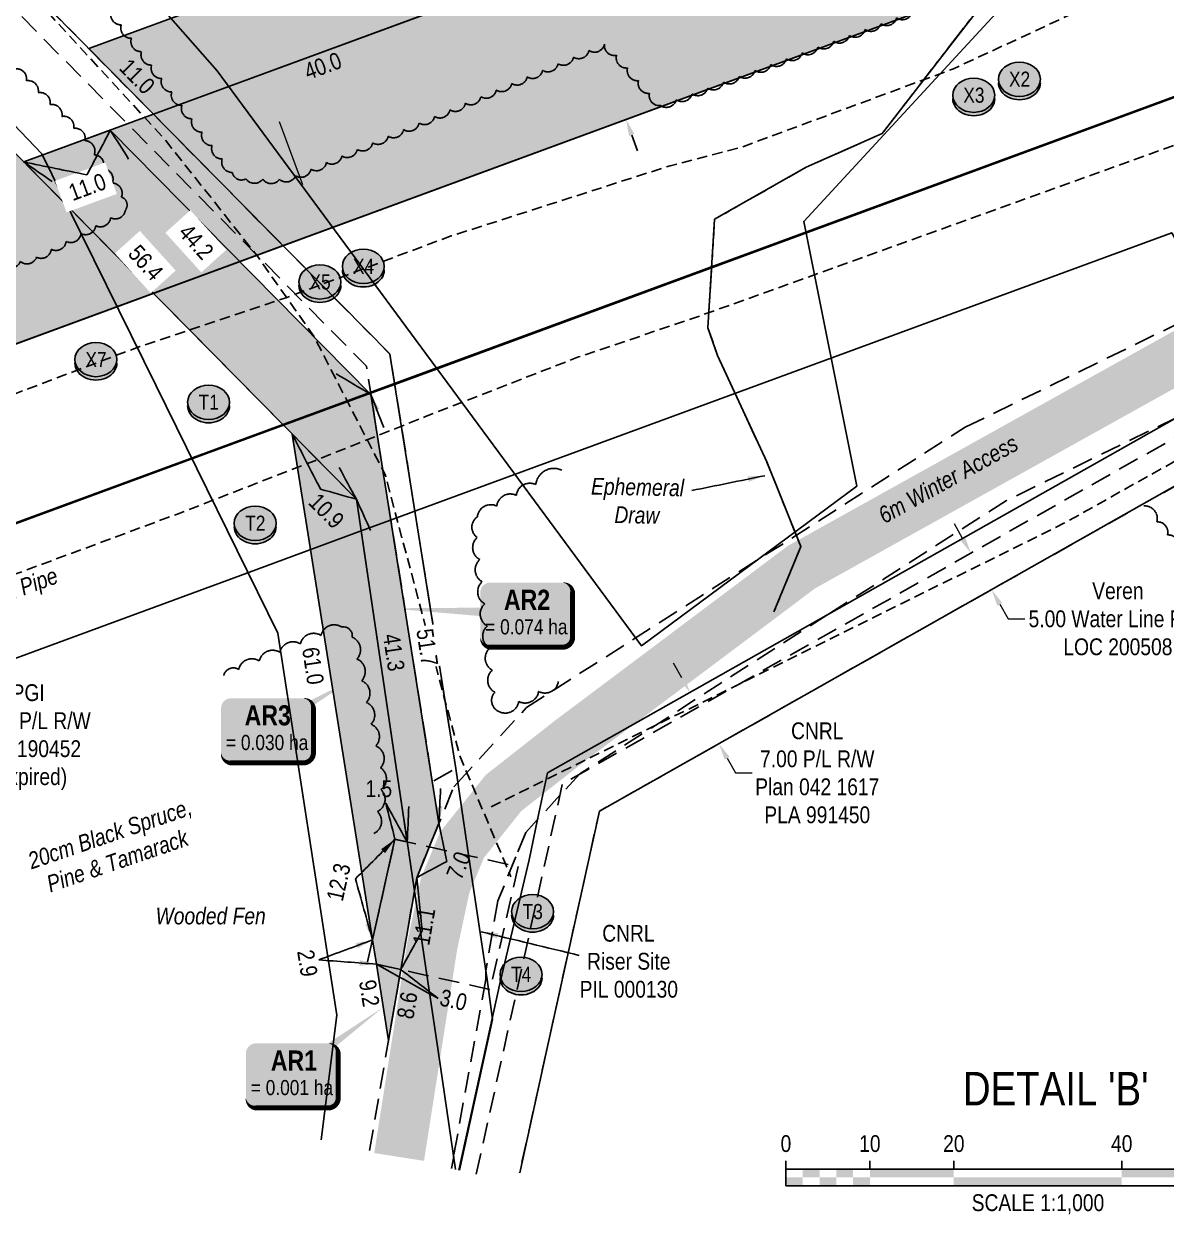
# Model space of a CAD drawing. Extents: x 407785 to 414058, y 6046536 to 6050431.
# Drawn here: x 411976 to 412656, y 6048554 to 6049262 of the extents above; entities that cross this region are included whole.
import ezdxf
from ezdxf.enums import TextEntityAlignment as Align

# ---------------------------------------------------------------- set-up
doc = ezdxf.new("R2010")
doc.units = 0
doc.header["$LTSCALE"] = 5
doc.header["$PDSIZE"] = 0.5
for name, pattern in [('0', [1, 1, 0]), ('foc-ACCESSROAD', [3.75, 2.5, -1.25]), ('foc-TOPO-ephemeral', [6.25, 3.125, -0.625, 0.625, -0.625, 0.625, -0.625]), ('UG_PIPE', [1.875, 1.25, -0.625])]:
    doc.linetypes.add(name, pattern=pattern)
doc.layers.get('Defpoints').update_dxf_attribs({"color": 9})
for name, color, linetype in [('AS-PIPE-UG', 44, 'UG_PIPE'), ('AS-PIPE-UG-T', 44, 'Continuous'), ('AS-ROADS', 254, 'Continuous'), ('C-AR', 13, 'foc-ACCESSROAD'), ('DETAIL-T', 7, 'Continuous'), ('F-AR', 190, 'foc-ACCESSROAD'), ('F-RW', 190, 'Continuous'), ('F-WS', 190, 'foc-ACCESSROAD'), ('L-MON', 1, 'Continuous'), ('P-CROSSINGS', 250, 'Continuous'), ('P-PROPOSED', 10, 'Continuous'), ('P-PROPOSED-H', 21, 'Continuous'), ('P-TEMP-BLOCKS', 250, 'Continuous'), ('P-TEMP-H', 41, 'Continuous'), ('P-TEMP_WORKSPACE', 46, 'Continuous'), ('P-TXT', 4, 'Continuous'), ('P-WORKAREA', 113, 'Continuous'), ('P-WORKAREA-H', 111, 'Continuous'), ('P-WORKAREA-T', 113, 'Continuous'), ('T-BUSH', 110, '0'), ('T-BUSH-T', 110, 'Continuous'), ('T-DRAW', 143, 'foc-TOPO-ephemeral'), ('T-WATER-T', 170, 'Continuous'), ('WETLAND', 143, 'Continuous'), ('WETLAND-T', 146, 'Continuous')]:
    doc.layers.add(name, color=color, linetype=linetype)
for name, color, linetype, lineweight in [('C-AR-T', 13, 'Continuous', 9), ('C-RW-T', 13, 'Continuous', 9), ('F-RW-T', 190, 'Continuous', 9), ('F-WS-T', 190, 'Continuous', 9), ('P-TEMP-T', 46, 'Continuous', 18), ('T-TEXT', 48, 'Continuous', 18), ('T-TIE-T', 201, 'Continuous', 18)]:
    doc.layers.add(name, color=color, linetype=linetype, lineweight=lineweight)
doc.styles.add('80', font='ARIALN.TTF', dxfattribs={"height": 10})
doc.styles.add('80CG', font='ARIALN.TTF', dxfattribs={"height": 10})
doc.styles.add('80L', font='ARIALN.TTF', dxfattribs={"height": 10})
doc.styles.add('BOLD', font='ARIALNB.TTF')
doc.styles.add('Crossing', font='ARIALN.TTF', dxfattribs={"height": 10})
doc.styles.add('foc-LtypeFont', font='ARIALN.TTF', dxfattribs={"height": 7.35})
doc.styles.add('POINTNUMBER', font='ARIALN.TTF', dxfattribs={"height": 2.5})
doc.linetypes.add('foc-TOPO-flowdirection-NOLINE', pattern='A,0,[">",foc-LtypeFont,S=0.3,R=0,X=0,Y=-0.945],-20,[">",foc-LtypeFont,S=0.3,R=0,X=0,Y=-0.945],0', length=20)
doc.dimstyles.new('Compass 5 000', dxfattribs={"dimscale": 5, "dimtxt": 9, "dimasz": 2, "dimexe": 0.2, "dimexo": 0.0625, "dimgap": 0.5, "dimtad": 0, "dimtih": 1, "dimtoh": 1, "dimzin": 0, "dimdsep": 46, "dimtxsty": '80CG', "dimcen": 0.1, "dimse1": 1, "dimse2": 1, "dimclrd": 256, "dimclrt": 256, "dimaunit": 1, "dimadec": 4, "dimazin": 0, "dimtfac": 0.06, "dimtofl": 0, "dimtmove": 0, "dimatfit": 1, "dimfxl": 0.2, "dimtolj": 1, "dimtzin": 0, "dimlwd": -1, "dimarcsym": 0})

# ---------------------------------------------------------------- blocks, each defined once
blk = doc.blocks.new('*U69')
h = blk.add_hatch(color=191)
edge = h.paths.add_edge_path()
edge.add_line((-21.5, -20), (21.5, -20))
edge.add_arc((21.5, -14), 6, 270, 360)
edge.add_line((27.5, -14), (27.5, 12.5))
edge.add_arc((21.5, 12.5), 6, 0, 90)
edge.add_line((21.5, 18.5), (-21.5, 18.5))
edge.add_arc((-21.5, 12.5), 6, 90, 180)
edge.add_line((-27.5, 12.5), (-27.5, -14))
edge.add_arc((-21.5, -14), 6, 180, 270)
at = {"flags": 128}
blk.add_lwpolyline([(48.9, 28.85, 0, 7.5, 0), (0, 0, 0, 0, 0)], format="xyseb", dxfattribs=at)
at = {"color": 250, "flags": 128}
blk.add_lwpolyline([(-21.5, -20, 3, 3, 0), (21.5, -20, 3, 3, 0.414214), (27.5, -14, 3, 3, 0), (27.5, 12.5, 3, 0, 0.414214), (21.5, 18.5, 0, 0, 0), (-21.5, 18.5, 0, 0, 0.414214), (-27.5, 12.5, 0, 0, 0), (-27.5, -14, 0, 3, 0.414214)], format="xyseb", close=True, dxfattribs=at)
at = {"color": 250}
for tag, p, height, style in [('TEMP_AREA_W1_001', (-9.21, 2.24), 12, 'BOLD'), ('ENTER_TEXT_001', (-30.66, -12.47), 9, '80')]:
    blk.add_attdef(tag, p, '', height=height, dxfattribs=dict(at, style=style))
blk = doc.blocks.new('xing2')
h = blk.add_hatch(color=50)
h.dxf.hatch_style = 1
edge = h.paths.add_edge_path()
edge.add_ellipse((0, 0), major_axis=(-12.5, 0), ratio=0.816297, start_angle=0, end_angle=360)
h = blk.add_hatch(color=250)
h.dxf.hatch_style = 1
edge = h.paths.add_edge_path()
edge.add_ellipse((0, -2.05), major_axis=(-12.5, 0), ratio=0.816297, start_angle=0, end_angle=180)
edge.add_line((12.5, -2.05), (12.5, 0))
edge.add_ellipse((0, 0), major_axis=(-12.5, 0), ratio=0.816297, start_angle=0, end_angle=180, ccw=False)
edge.add_line((-12.5, 0), (-12.5, -2.05))
at = {"color": 250}
blk.add_ellipse((0, 0), major_axis=(-12.5, 0), ratio=0.816297, dxfattribs=at)
blk.add_ellipse((0, -2.05), major_axis=(-12.5, 0), ratio=0.816297, start_param=0, end_param=3.141593, dxfattribs=at)
at = {"color": 250, "style": 'Crossing'}
blk.add_attdef('CROSSING', text='', height=9, dxfattribs=at).set_placement((0.09, 0.02), align=Align.MIDDLE_CENTER)
at = {"color": 250, "style": 'Crossing', "flags": 1}
for tag, p in [('OWNER', (0.09, -12.49)), ('DESCRIPTION', (0.09, -25.77)), ('LOCATION', (0.09, -39.3)), ('DWG_REF', (0.09, -52.84))]:
    blk.add_attdef(tag, text='', height=9, dxfattribs=at).set_placement(p, align=Align.MIDDLE_CENTER)
blk = doc.blocks.new('*U92')
h = blk.add_hatch(color=111)
edge = h.paths.add_edge_path()
edge.add_line((-21.5, -20), (21.5, -20))
edge.add_arc((21.5, -14), 6, 270, 360)
edge.add_line((27.5, -14), (27.5, 12.5))
edge.add_arc((21.5, 12.5), 6, 0, 90)
edge.add_line((21.5, 18.5), (-21.5, 18.5))
edge.add_arc((-21.5, 12.5), 6, 90, 180)
edge.add_line((-27.5, 12.5), (-27.5, -14))
edge.add_arc((-21.5, -14), 6, 180, 270)
at = {"color": 250, "flags": 128}
blk.add_lwpolyline([(-21.5, -20, 3, 3, 0), (21.5, -20, 3, 3, 0.414214), (27.5, -14, 3, 3, 0), (27.5, 12.5, 3, 0, 0.414214), (21.5, 18.5, 0, 0, 0), (-21.5, 18.5, 0, 0, 0.414214), (-27.5, 12.5, 0, 0, 0), (-27.5, -14, 0, 3, 0.414214)], format="xyseb", close=True, dxfattribs=at)
at = {"flags": 128}
blk.add_lwpolyline([(-82.14, 3.16, 0, 7.5, 0), (0, 0, 0, 0, 0)], format="xyseb", dxfattribs=at)
at = {"color": 250}
for tag, p, height, style in [('TEMP_AREA_W1_001', (-9.21, 2.24), 12, 'BOLD'), ('ENTER_TEXT_001', (-30.66, -12.47), 9, '80')]:
    blk.add_attdef(tag, p, '', height=height, dxfattribs=dict(at, style=style))
blk = doc.blocks.new('*U93')
h = blk.add_hatch(color=191)
edge = h.paths.add_edge_path()
edge.add_line((-21.5, -20), (21.5, -20))
edge.add_arc((21.5, -14), 6, 270, 360)
edge.add_line((27.5, -14), (27.5, 12.5))
edge.add_arc((21.5, 12.5), 6, 0, 90)
edge.add_line((21.5, 18.5), (-21.5, 18.5))
edge.add_arc((-21.5, 12.5), 6, 90, 180)
edge.add_line((-27.5, 12.5), (-27.5, -14))
edge.add_arc((-21.5, -14), 6, 180, 270)
at = {"flags": 128}
blk.add_lwpolyline([(54.32, 39.99, 0, 7.5, 0), (0, 0, 0, 0, 0)], format="xyseb", dxfattribs=at)
at = {"color": 250, "flags": 128}
blk.add_lwpolyline([(-21.5, -20, 3, 3, 0), (21.5, -20, 3, 3, 0.414214), (27.5, -14, 3, 3, 0), (27.5, 12.5, 3, 0, 0.414214), (21.5, 18.5, 0, 0, 0), (-21.5, 18.5, 0, 0, 0.414214), (-27.5, 12.5, 0, 0, 0), (-27.5, -14, 0, 3, 0.414214)], format="xyseb", close=True, dxfattribs=at)
at = {"color": 250}
for tag, p, height, style in [('TEMP_AREA_W1_001', (-9.21, 2.24), 12, 'BOLD'), ('ENTER_TEXT_001', (-30.66, -12.47), 9, '80')]:
    blk.add_attdef(tag, p, '', height=height, dxfattribs=dict(at, style=style))
blk = doc.blocks.new('*D88')
at = {"layer": 'Defpoints', "color": 0, "linetype": 'Continuous', "transparency": 16777216}
for p in [(412300.16, 6049299.44), (412266.84, 6049287.18), (412301.36, 6049193.37)]:
    blk.add_point(p, dxfattribs=at)
at = {"layer": 'P-TXT', "transparency": 16777216}
for p, q in [((412290.19, 6049326.53), (412280.19, 6049326.53)), ((412296.71, 6049308.83), (412290.19, 6049326.53)), ((412338.14, 6049196.25), (412341.59, 6049186.87))]:
    blk.add_line(p, q, dxfattribs=at)
at = {"layer": 'P-TXT', "linetype": 'Continuous', "transparency": 16777216}
for points in [[(412298.27, 6049309.4), (412295.14, 6049308.25), (412300.16, 6049299.44)], [(412339.7, 6049196.83), (412336.57, 6049195.68), (412334.68, 6049205.64)]]:
    blk.add_solid(points, dxfattribs=at)
at = {"layer": 'P-TXT', "linetype": 'Continuous', "transparency": 16777216, "insert": (412266.99, 6049326.53), "char_height": 10, "attachment_point": 5, "style": '80CG'}
blk.add_mtext('\\A1;20.0', dxfattribs=at)
blk = doc.blocks.new('*D91')
at = {"layer": 'Defpoints', "color": 0, "linetype": 'Continuous', "transparency": 16777216}
for p in [(412612.66, 6049200.69), (412638.55, 6049130.34), (411893.46, 6048936)]:
    blk.add_point(p, dxfattribs=at)
at = {"layer": 'F-RW-T', "transparency": 16777216}
for p, q in [((411890.01, 6048945.39), (411886.55, 6048954.77)), ((411922.8, 6048856.27), (411929.64, 6048837.68)), ((411929.64, 6048837.68), (411939.64, 6048837.68))]:
    blk.add_line(p, q, dxfattribs=at)
at = {"layer": 'F-RW-T', "linetype": 'Continuous', "transparency": 16777216}
for points in [[(411891.57, 6048945.96), (411888.44, 6048944.81), (411893.46, 6048936)], [(411924.37, 6048856.85), (411921.24, 6048855.7), (411919.35, 6048865.66)]]:
    blk.add_solid(points, dxfattribs=at)
at = {"layer": 'F-RW-T', "linetype": 'Continuous', "transparency": 16777216, "insert": (411978.73, 6048837.68), "char_height": 10, "attachment_point": 5, "style": '80CG'}
blk.add_mtext('\\A1;PGI\\P15.00 P/L R/W\\PPLA 190452\\P(Expired)', dxfattribs=at)
blk = doc.blocks.new('*D97')
at = {"layer": 'C-AR-T', "transparency": 16777216}
for p, q in [((412535.13, 6048955.99), (412530.21, 6048964.7)), ((412557.26, 6048916.81), (412562.17, 6048908.11)), ((412562.17, 6048908.11), (412572.17, 6048908.11))]:
    blk.add_line(p, q, dxfattribs=at)
at = {"layer": 'C-AR-T', "linetype": 'Continuous', "transparency": 16777216}
for points in [[(412536.58, 6048956.81), (412533.68, 6048955.17), (412540.04, 6048947.28)], [(412558.71, 6048917.63), (412555.8, 6048915.99), (412552.34, 6048925.52)]]:
    blk.add_solid(points, dxfattribs=at)
at = {"layer": 'Defpoints', "color": 0, "linetype": 'Continuous', "transparency": 16777216}
for p in [(412532.9, 6048943.24), (412552.34, 6048925.52), (412545.19, 6048921.48)]:
    blk.add_point(p, dxfattribs=at)
at = {"layer": 'C-AR-T', "linetype": 'Continuous', "transparency": 16777216, "insert": (412627.56, 6048908.11), "char_height": 10, "attachment_point": 5, "style": '80CG'}
blk.add_mtext('\\A1;Veren\\P5.00 Water Line R/W\\PLOC 200508', dxfattribs=at)
blk = doc.blocks.new('*U23')
at = {"color": 0}
for p, q in [((-150, 0), (-150, 15)), ((-100, 10), (-100, 15)), ((-50, 10), (-50, 15)), ((50, 10), (50, 15)), ((150.24, 0), (150.24, 15)), ((-150, 10), (150.24, 10)), ((-150, 0), (150.24, 0))]:
    blk.add_line(p, q, dxfattribs=at)
for points in [[(-140, 10), (-130, 10), (-140, 5), (-130, 5)], [(-120, 10), (-110, 10), (-120, 5), (-110, 5)], [(-100, 10), (-50, 10), (-100, 5), (-50, 5)], [(50, 10), (150.24, 10), (50, 5), (150.24, 5)], [(-150, 5), (-140, 5), (-150, 0), (-140, 0)], [(-130, 5), (-120, 5), (-130, 0), (-120, 0)], [(-110, 5), (-100, 5), (-110, 0), (-100, 0)], [(-50, 5), (50, 5), (-50, 0), (50, 0)]]:
    blk.add_solid(points, dxfattribs=at)
at = {"color": 0, "style": '80'}
blk.add_text('metres', height=10, dxfattribs=at).set_placement((162.24, 20), align=Align.CENTER)
at = {"color": 0, "char_height": 10, "style": '80'}
for s, insert, attachment_point in [('0', (-150, 30.21), 2), ('10', (-100, 30.21), 2), ('20', (-50, 30.21), 2), ('40', (50, 30.21), 2), ('60', (136.7, 30.22), 3), ('SCALE 1:1,000', (0.12, -5), 2)]:
    blk.add_mtext(s, dxfattribs=dict(at, insert=insert, attachment_point=attachment_point))
blk = doc.blocks.new('Well_proximity')
h = blk.add_hatch(color=191)
h.dxf.hatch_style = 1
edge = h.paths.add_edge_path()
edge.add_ellipse((0, 0), major_axis=(-12.5, 0), ratio=0.816297, start_angle=0, end_angle=360)
h = blk.add_hatch(color=250)
h.dxf.hatch_style = 1
edge = h.paths.add_edge_path()
edge.add_ellipse((0, -2.05), major_axis=(-12.5, 0), ratio=0.816297, start_angle=0, end_angle=180)
edge.add_line((12.5, -2.05), (12.5, 0))
edge.add_ellipse((0, 0), major_axis=(-12.5, 0), ratio=0.816297, start_angle=0, end_angle=180, ccw=False)
edge.add_line((-12.5, 0), (-12.5, -2.05))
at = {"color": 250}
blk.add_ellipse((0, 0), major_axis=(-12.5, 0), ratio=0.816297, dxfattribs=at)
blk.add_ellipse((0, -2.05), major_axis=(-12.5, 0), ratio=0.816297, start_param=0, end_param=3.141593, dxfattribs=at)
at = {"color": 250, "style": '80L'}
blk.add_attdef('CROSSING', text='', height=9, dxfattribs=at).set_placement((0.09, 0.02), align=Align.MIDDLE_CENTER)
blk = doc.blocks.new('*D127')
at = {"layer": 'C-RW-T', "transparency": 16777216}
for p, q in [((412367.87, 6048873), (412362.95, 6048881.7)), ((412394.92, 6048825.11), (412399.84, 6048816.41)), ((412399.84, 6048816.41), (412409.84, 6048816.41))]:
    blk.add_line(p, q, dxfattribs=at)
for points in [[(412369.32, 6048873.82), (412366.42, 6048872.18), (412372.79, 6048864.29)], [(412396.37, 6048825.93), (412393.47, 6048824.29), (412390, 6048833.82)]]:
    blk.add_solid(points, dxfattribs=at)
at = {"layer": 'Defpoints', "color": 0, "transparency": 16777216}
for p in [(412398.37, 6048878.74), (412415.58, 6048848.27), (412390, 6048833.82)]:
    blk.add_point(p, dxfattribs=at)
at = {"layer": 'C-RW-T', "transparency": 16777216, "insert": (412448.57, 6048816.41), "char_height": 10, "attachment_point": 5, "style": '80CG'}
blk.add_mtext('\\A1;CNRL\\P7.00 P/L R/W\\PPlan 042 1617\\PPLA 991450', dxfattribs=at)

msp = doc.modelspace()

# ---------------------------------------------------------------- hatches: boundary and pattern name
at = {"layer": 'P-PROPOSED-H'}
h = msp.add_hatch(color=256, dxfattribs=at)
h.dxf.hatch_style = 1
h.paths.add_polyline_path([(411708.508, 6049451.645), (411637.329, 6049381.468), (411950.2, 6049064.132), (412974.575, 6049441.146), (412940.051, 6049534.951), (411976.142, 6049180.191)])
at = {"layer": 'P-TEMP-H'}
h = msp.add_hatch(color=256, dxfattribs=at)
h.dxf.hatch_style = 1
h.paths.add_polyline_path([(412240.926, 6049277.643), (412053.389, 6049208.621), (412014.862, 6049247.697), (412223.664, 6049324.545)])
h = msp.add_hatch(color=256, dxfattribs=at)
h.dxf.hatch_style = 1
h.paths.add_polyline_path([(412197.144, 6048776.89), (412183.762, 6048716.986), (412135.941, 6049018.112), (412174.157, 6048979.351), (412204.443, 6048775.267)])
h = msp.add_hatch(color=256, dxfattribs=at)
h.dxf.hatch_style = 1
h.paths.add_polyline_path([(412186.059, 6048702.524), (412200.611, 6048699.291), (412193.29, 6048656.987)])
at = {"layer": 'P-WORKAREA-H'}
h = msp.add_hatch(color=256, dxfattribs=at)
h.dxf.hatch_style = 1
h.paths.add_polyline_path([(412200.611, 6048699.291), (412210.08, 6048754.014), (412223.326, 6048786.505), (412182.786, 6049041.784), (412027.64, 6049199.144), (411976.142, 6049180.191), (412174.157, 6048979.351), (412204.443, 6048775.267), (412197.144, 6048776.89), (412183.762, 6048716.986), (412186.059, 6048702.524)])

# ---------------------------------------------------------------- linework, layer by layer
at = {"layer": 'AS-PIPE-UG', "flags": 128}
for points in [[(411758.881, 6049501.309), (411788.918, 6049472.585), (411965.938, 6049295.985), (412059.283, 6049194.565), (412087.963, 6049158.6), (412115.843, 6049123.265), (412148.863, 6049076.395), (412191.408, 6048993.77), (412235.663, 6048826.705), (412266.218, 6048754.485)], [(411792.681, 6048979.093), (411967.098, 6049040.75), (412045.153, 6049070.285), (412132.088, 6049099.26), (412230.538, 6049136.135), (412361.038, 6049177.965), (412403.178, 6049188.91), (412529.663, 6049235.715), (412677.473, 6049304.065), (412984.056, 6049415.387)], [(412254.376, 6048796.242), (412595.443, 6048965.025), (412951.351, 6049164.262), (413067.507, 6049232.645)], [(411828.257, 6048882.43), (411984.193, 6048939.625), (412066.973, 6048970.335), (412149.338, 6049002.335), (412215.353, 6049028.595), (412306.498, 6049064.13), (412374.258, 6049086.935), (412671.185, 6049193.769), (412775.746, 6049008.67), (413092.315, 6049187.495)]]:
    msp.add_lwpolyline(points, dxfattribs=at)
at = {"layer": 'AS-ROADS', "const_width": 29.987, "flags": 128}
msp.add_lwpolyline([(413045.227, 6049276.396), (412439.158, 6048938.935), (412301.658, 6048835.755), (412261.778, 6048804.47), (412237.068, 6048773.58), (412227.038, 6048749.485), (412219.348, 6048713.545), (412199.607, 6048587.723)], dxfattribs=at)
at = {"layer": 'C-AR'}
msp.add_line((412251.217, 6048698.629), (412251.187, 6048693.656), dxfattribs=at)
for points in [[(412181.979, 6048591.62), (412201.543, 6048704.681), (412208.743, 6048746.287), (412210.08, 6048754.013), (412219.65, 6048777.488), (412232.131, 6048808.097), (412234.572, 6048810.76), (412275.437, 6048855.323), (412536.695, 6049022.237), (412684.372, 6049094.211), (412751.886, 6049127.116), (412782.113, 6049141.85), (412887.636, 6049193.28), (413043.277, 6049280.226)], [(413065.972, 6049235.658), (412910.789, 6049148.966), (412810.917, 6049100.291), (412781.004, 6049084.565), (412776.511, 6049083.524), (412708.997, 6049050.615), (412662.672, 6049028.037), (412561.179, 6048978.573), (412454.868, 6048910.654), (412307.288, 6048815.95), (412295.368, 6048803.112), (412281.897, 6048788.482), (412275.026, 6048780.928), (412269.139, 6048766.49), (412258.404, 6048740.159), (412251.217, 6048698.629)], [(412251.187, 6048693.656), (412232.086, 6048588.078), (412230.83, 6048580.82)]]:
    msp.add_lwpolyline(points, dxfattribs=at)
at = {"layer": 'C-AR', "flags": 128}
for points in [[(412245.525, 6048577.571), (412293.606, 6048795.136), (412296.873, 6048809.92), (412712.379, 6049044.629), (412777.653, 6049081.502), (412780.979, 6049083.38), (413062.528, 6049242.422)], [(413073.879, 6049220.131), (412789.946, 6049059.742), (412780.418, 6049054.362), (412724.671, 6049022.869), (412318.865, 6048793.636), (412288.333, 6048655.281), (412271.297, 6048578.224)]]:
    msp.add_lwpolyline(points, dxfattribs=at)
at = {"layer": 'F-AR', "flags": 128}
msp.add_lwpolyline([(411751.187, 6049493.724), (412180.114, 6049058.611), (412219.395, 6048811.261), (412233.352, 6048818.971), (412194.168, 6049065.712), (411761.864, 6049504.251)], dxfattribs=at)
at = {"layer": 'F-RW'}
for points in [[(411761.892, 6049504.278), (412194.145, 6049065.856)], [(412233.223, 6048580.291), (412222.939, 6048650.834), (412215.4, 6048701.604), (412203.563, 6048781.064), (412201.278, 6048796.709), (412176.962, 6048960.463), (412174.157, 6048979.351), (411708.508, 6049451.645)], [(411783.908, 6049002.93), (412974.575, 6049441.146)], [(411818.432, 6048909.125), (413009.099, 6049347.342)], [(412235.252, 6048579.842), (412259.814, 6048691.74), (412277, 6048764.743), (412281.913, 6048788.678), (412288.042, 6048816.417), (412781.207, 6049094.997), (413057.985, 6049251.343)], [(411818.649, 6048908.536), (412054.252, 6048995.22), (412131.376, 6049023.582), (412184.887, 6049043.258), (412199.262, 6049048.547), (412693.519, 6049230.443), (412761.237, 6049110.566), (412772.733, 6049090.211), (412777.653, 6049081.502), (412780.836, 6049075.865), (412785.825, 6049067.036), (412789.946, 6049059.742), (413073.879, 6049220.131)], [(413073.879, 6049220.132), (412780.42, 6049054.362), (412318.865, 6048793.636), (412288.41, 6048655.233), (412271.382, 6048578.283)], [(413107.929, 6049153.267), (412778.734, 6048967.31), (412761.543, 6048957.598), (412724.671, 6049022.869), (412720.201, 6049030.783), (412712.379, 6049044.629), (412707.46, 6049053.338), (412695.612, 6049074.314), (412659.592, 6049138.082), (412210.508, 6048972.808), (412196.133, 6048967.518), (412176.962, 6048960.463), (412105.074, 6048934.007), (411844.552, 6048838.157)], [(412194.168, 6049065.712), (412233.352, 6048818.971), (412240.191, 6048772.92), (412243.302, 6048751.561), (412251.987, 6048693.479), (412255.275, 6048669.571), (412235.505, 6048579.787)]]:
    msp.add_lwpolyline(points, dxfattribs=at)
at = {"layer": 'F-WS', "flags": 128}
msp.add_lwpolyline([(412270.447, 6048760.6), (412253.72, 6048687.495), (412245.61, 6048689.297), (412226.016, 6048693.649), (412209.023, 6048697.422), (412180.793, 6048703.694), (412197.144, 6048776.89), (412233.814, 6048768.737), (412243.229, 6048766.652), (412270.447, 6048760.6)], close=True, dxfattribs=at)
at = {"layer": 'P-TEMP_WORKSPACE', "flags": 128}
for points in [[(412240.926, 6049277.643), (412053.389, 6049208.621), (412014.862, 6049247.697), (412223.664, 6049324.545)], [(412197.144, 6048776.89), (412183.762, 6048716.986), (412135.941, 6049018.112), (412174.157, 6048979.351), (412204.443, 6048775.267)], [(412186.059, 6048702.524), (412200.611, 6048699.291), (412193.29, 6048656.987)]]:
    msp.add_lwpolyline(points, close=True, dxfattribs=at)
at = {"layer": 'P-WORKAREA', "flags": 128}
msp.add_lwpolyline([(412200.611, 6048699.291), (412210.08, 6048754.014), (412223.326, 6048786.505), (412182.786, 6049041.784), (412027.64, 6049199.144), (411976.142, 6049180.191), (412174.157, 6048979.351), (412204.443, 6048775.267), (412197.144, 6048776.89), (412183.762, 6048716.986), (412186.059, 6048702.524), (412200.611, 6048699.291)], dxfattribs=at)
at = {"layer": 'T-BUSH', "flags": 128}
for points in [[(412973.702, 6049443.494, -0.5205671), (412964.331, 6049440.014, -0.5205671), (412954.961, 6049436.533, -0.5205671), (412945.591, 6049433.053, -0.5205671), (412936.221, 6049429.572, -0.5205671), (412926.851, 6049426.092, -0.5205671), (412917.481, 6049422.612, -0.5205671), (412908.111, 6049419.131, -0.5205671), (412898.74, 6049415.651, -0.5205671), (412889.37, 6049412.171, -0.5205671), (412880, 6049408.69, -0.5205671), (412870.63, 6049405.21, -0.5205671), (412861.26, 6049401.729, -0.5205671), (412851.89, 6049398.249, -0.5205671), (412842.52, 6049394.769, -0.5205671), (412833.149, 6049391.288, -0.5205671), (412823.779, 6049387.808, -0.5205671), (412814.409, 6049384.328, -0.5205671), (412805.039, 6049380.847, -0.5205671), (412795.669, 6049377.367, -0.5205671), (412786.299, 6049373.886, -0.5205671), (412776.929, 6049370.406, -0.5205671), (412767.559, 6049366.926, -0.5205671), (412758.188, 6049363.445, -0.5205671), (412748.818, 6049359.965, -0.5205671), (412739.448, 6049356.485, -0.5205671), (412730.078, 6049353.004, -0.5205671), (412720.708, 6049349.524, -0.5205671), (412711.338, 6049346.043, -0.5205671), (412701.968, 6049342.563, -0.5205671), (412692.597, 6049339.083, -0.5205671), (412683.227, 6049335.602, -0.5205671), (412673.857, 6049332.122, -0.5205671), (412664.487, 6049328.642, -0.5205671), (412655.117, 6049325.161, -0.5205671), (412645.747, 6049321.681, -0.5205671), (412636.377, 6049318.2, -0.5205671), (412627.007, 6049314.72, -0.5205671), (412617.636, 6049311.24, -0.5205671), (412608.266, 6049307.759, -0.5205671), (412598.896, 6049304.279, -0.5205671), (412589.526, 6049300.799, -0.5205671), (412580.156, 6049297.318, -0.5205671), (412570.786, 6049293.838, -0.5205671), (412561.416, 6049290.358, -0.5205671), (412552.045, 6049286.877, -0.5205671), (412542.675, 6049283.397, -0.5205671), (412533.305, 6049279.916, -0.5205671), (412523.935, 6049276.436, -0.5205671), (412514.565, 6049272.956, -0.5205671), (412505.195, 6049269.475, -0.5205671), (412495.825, 6049265.995, -0.5205671), (412486.454, 6049262.515, -0.5205671), (412477.084, 6049259.034, -0.5205671), (412467.714, 6049255.554, -0.5205671), (412458.344, 6049252.073, -0.5205671), (412448.974, 6049248.593, -0.5205671), (412439.604, 6049245.113, -0.5205671), (412430.234, 6049241.632, -0.5205671), (412420.864, 6049238.152, -0.5205671), (412411.493, 6049234.672, -0.5205671), (412402.123, 6049231.191, -0.5205671), (412392.753, 6049227.711, -0.5205671), (412383.383, 6049224.23, -0.5205671), (412374.013, 6049220.75, -0.5205671), (412364.643, 6049217.27, -0.5205671), (412355.273, 6049213.789, -0.5205671), (412348.661, 6049221.055, -0.5205671), (412342.125, 6049228.618, -0.5205671), (412335.589, 6049236.181, -0.5205671), (412329.053, 6049243.743, -0.5205671), (412321.877, 6049250.274, -0.5205671), (412312.631, 6049246.527, -0.5205671), (412303.438, 6049242.603, -0.5205671), (412294.245, 6049238.679, -0.5205671), (412285.052, 6049234.756, -0.5205671), (412275.858, 6049230.832, -0.5205671), (412266.665, 6049226.908, -0.5205671), (412257.472, 6049222.984, -0.5205671), (412248.279, 6049219.06, -0.5205671), (412239.085, 6049215.136, -0.5205671), (412229.892, 6049211.212, -0.5205671), (412220.699, 6049207.288, -0.5205671), (412211.506, 6049203.364, -0.5205671), (412202.313, 6049199.441, -0.5205671), (412193.119, 6049195.517, -0.5205671), (412183.926, 6049191.593, -0.5205671), (412174.733, 6049187.669, -0.5205671), (412165.54, 6049183.745, -0.5205671), (412156.346, 6049179.821, -0.5205671), (412147.153, 6049175.897, -0.5205671), (412137.96, 6049171.973, -0.5205671), (412128.405, 6049169.885, -0.5205671), (412118.41, 6049170.024, -0.5205671), (412108.415, 6049170.164, -0.5205671), (412100.293, 6049173.99, -0.5205671), (412094.283, 6049181.977, -0.5205671), (412088.274, 6049189.965, -0.5205671), (412082.265, 6049197.952, -0.5205671), (412076.256, 6049205.94, -0.5205671), (412070.246, 6049213.928, -0.5205671), (412064.237, 6049221.915, -0.5205671), (412058.228, 6049229.903, -0.5205671), (412052.219, 6049237.89, -0.5205671), (412046.209, 6049245.878, -0.5205671), (412040.2, 6049253.865, -0.5205671), (412034.191, 6049261.853, -0.5205671), (412028.182, 6049269.84, -0.5205671), (412022.172, 6049277.828, -0.5205671), (412016.163, 6049285.816, -0.5205671), (412010.154, 6049293.803, -0.5205671), (412004.144, 6049301.791, -0.5205671), (411998.135, 6049309.778, -0.5205671), (411992.126, 6049317.766, -0.5205671), (411986.117, 6049325.753, -0.5205671), (411980.107, 6049333.741, -0.5205671), (411974.098, 6049341.728, -0.5205671), (411967.1, 6049348.839, -0.5205671), (411959.876, 6049355.748, -0.5205671), (411952.652, 6049362.656, -0.5205671), (411945.428, 6049369.565, -0.5205671), (411938.205, 6049376.473, -0.5205671), (411930.981, 6049383.382, -0.5205671), (411923.757, 6049390.291, -0.5205671), (411916.533, 6049397.199, -0.5205671), (411909.309, 6049404.108, -0.5205671), (411902.085, 6049411.016, -0.5205671), (411894.862, 6049417.925, -0.5205671), (411887.638, 6049424.834, -0.5205671), (411880.414, 6049431.742, -0.5205671), (411873.19, 6049438.651, -0.5205671), (411865.966, 6049445.559, -0.5205671), (411858.742, 6049452.468, -0.5205671), (411851.519, 6049459.377, -0.5205671), (411844.295, 6049466.285, -0.5205671), (411837.071, 6049473.194, -0.5205671), (411829.847, 6049480.102, -0.5205671), (411822.623, 6049487.011, -0.5205671), (411815.399, 6049493.919, -0.5205671), (411808.176, 6049500.828, -0.5205671), (411800.952, 6049507.737, -0.5205671), (411793.728, 6049514.645, -0.5205671), (411782.974, 6049524.93, -0.5205671)], [(411848.904, 6049016.667, 0.5205671), (411858.31, 6049020.049, 0.5205671), (411867.716, 6049023.431, 0.5205671), (411877.122, 6049026.813, 0.5205671), (411885.633, 6049030.617, 0.5205671), (411882.258, 6049040.026, 0.5205671), (411878.884, 6049049.435, 0.5205671), (411875.509, 6049058.843, 0.5205671), (411872.135, 6049068.252, 0.5205671), (411868.76, 6049077.661, 0.5205671), (411865.386, 6049087.07, 0.5205671), (411867.226, 6049094.917, 0.5205671), (411876.937, 6049097.282, 0.5205671), (411886.649, 6049099.648, 0.5205671), (411896.361, 6049102.013, 0.5205671), (411906.073, 6049104.378, 0.5205671), (411915.784, 6049106.744, 0.5205671), (411925.496, 6049109.109, 0.5205671), (411935.208, 6049111.474, 0.5205671), (411944.92, 6049113.84, 0.5205671), (411954.631, 6049116.205, 0.5205671), (411964.343, 6049118.57, 0.5205671), (411974.055, 6049120.935, 0.5205671), (411983.702, 6049123.47, 0.5205671), (411992.526, 6049128.165, 0.5205671), (412001.351, 6049132.86, 0.5205671), (412010.175, 6049137.555, 0.5205671), (412018.999, 6049142.251, 0.5205671), (412027.823, 6049146.946, 0.5205671), (412036.648, 6049151.641, 0.5205671), (412034.257, 6049159.26, 0.5205671), (412028.848, 6049167.666, 0.5205671), (412023.439, 6049176.072, 0.5205671), (412018.03, 6049184.477, 0.5205671), (412012.621, 6049192.883, 0.5205671), (412005.895, 6049200.229, 0.5205671), (411998.844, 6049207.314, 0.5205671), (411991.792, 6049214.398, 0.5205671), (411984.741, 6049221.483, 0.5205671), (411977.689, 6049228.567, 0.5205671), (411970.638, 6049235.652, 0.5205671), (411963.586, 6049242.736, 0.5205671), (411956.535, 6049249.82, 0.5205671), (411949.483, 6049256.905, 0.5205671), (411942.432, 6049263.989, 0.5205671), (411935.292, 6049270.984, 0.5205671), (411928.107, 6049277.932, 0.5205671), (411920.921, 6049284.881, 0.5205671), (411913.736, 6049291.83, 0.5205671), (411906.551, 6049298.779, 0.5205671), (411899.366, 6049305.727, 0.5205671), (411892.18, 6049312.676, 0.5205671), (411884.995, 6049319.625, 0.5205671), (411877.81, 6049326.574, 0.5205671), (411870.625, 6049333.522, 0.5205671), (411863.439, 6049340.471, 0.5205671), (411856.254, 6049347.42, 0.5205671), (411849.069, 6049354.369, 0.5205671), (411841.884, 6049361.317, 0.5205671), (411834.699, 6049368.266, 0.5205671), (411827.513, 6049375.215, 0.5205671), (411820.328, 6049382.163, 0.5205671), (411813.143, 6049389.112, 0.5205671), (411805.958, 6049396.061, 0.5205671), (411798.772, 6049403.01, 0.5205671), (411791.587, 6049409.958, 0.5205671), (411784.397, 6049416.901, 0.5205671), (411777.193, 6049423.831, 0.5205671), (411769.989, 6049430.76, 0.5205671), (411762.785, 6049437.69, 0.5205671), (411755.581, 6049444.619, 0.5205671), (411748.377, 6049451.548, 0.5205671), (411741.173, 6049458.478, 0.5205671), (411733.969, 6049465.407, 0.5205671), (411728.204, 6049470.953, 0.5205671)], [(412294.462, 6048870.902, -0.5205671), (412282.643, 6048864.925, -0.5205671), (412270.823, 6048858.949, -0.5205671), (412259.004, 6048852.972, -0.5205671), (412256.597, 6048864.446, -0.5205671), (412255.1, 6048877.606, -0.5205671), (412253.602, 6048890.766, -0.5205671), (412252.105, 6048903.925, -0.5205671), (412250.607, 6048917.085, -0.5205671), (412249.11, 6048930.244, -0.5205671), (412247.612, 6048943.404, -0.5205671), (412246.115, 6048956.563, -0.5205671), (412246.183, 6048968.914, -0.5205671), (412257.784, 6048975.304, -0.5205671), (412269.386, 6048981.693, -0.5205671), (412280.987, 6048988.083, -0.5205671), (412296.517, 6048996.637, -0.5205671)], [(412714.058, 6048888.502, 0.5205671), (412707.727, 6048896.237, 0.5205671), (412701.396, 6048903.972, 0.5205671), (412695.065, 6048911.707, 0.5205671), (412688.733, 6048919.441, 0.5205671), (412682.402, 6048927.176, 0.5205671), (412676.071, 6048934.911, 0.5205671), (412669.74, 6048942.646, 0.5205671), (412663.408, 6048950.381, 0.5205671), (412657.077, 6048958.116, 0.5205671), (412650.746, 6048965.851, 0.5205671), (412642.93, 6048975.399, 0.5205671)], [(412184.601, 6048780.351, 0.5205671), (412186.69, 6048793.429, 0.5205671), (412188.778, 6048806.508, 0.5205671), (412188.558, 6048819.523, 0.5205671), (412185.746, 6048832.465, 0.5205671), (412182.933, 6048845.408, 0.5205671), (412180.121, 6048858.35, 0.5205671), (412177.309, 6048871.293, 0.5205671), (412174.497, 6048884.235, 0.5205671), (412171.685, 6048897.178, 0.5205671), (412165.31, 6048903.322, 0.5205671), (412153.067, 6048898.269, 0.5205671), (412140.824, 6048893.216, 0.5205671), (412128.582, 6048888.163, 0.5205671), (412116.339, 6048883.11, 0.5205671), (412104.096, 6048878.057, 0.5205671), (412095.201, 6048874.386, 0.5205671)]]:
    msp.add_lwpolyline(points, format="xyb", dxfattribs=at)
at = {"layer": 'T-DRAW', "flags": 128}
msp.add_lwpolyline([(412593.151, 6049524.883), (412637.756, 6049451.831), (412643.375, 6049410.37), (412593.611, 6049337.864), (412556.864, 6049287.339), (412487.25, 6049197.192), (412441.922, 6049177.028), (412387.427, 6049146.058), (412383.443, 6049081.382), (412389.139, 6049065.019), (412418.508, 6049001.68), (412438.797, 6048951.224), (412422.771, 6048912.357)], dxfattribs=at)
at = {"layer": 'T-DRAW', "linetype": 'foc-TOPO-flowdirection-NOLINE', "flags": 128}
msp.add_lwpolyline([(412593.151, 6049524.883), (412637.756, 6049451.831), (412643.375, 6049410.37), (412593.611, 6049337.864), (412556.864, 6049287.339), (412487.25, 6049197.192), (412441.922, 6049177.028), (412387.427, 6049146.058), (412383.443, 6049081.382), (412389.139, 6049065.019), (412418.508, 6049001.68), (412438.797, 6048951.224), (412422.771, 6048912.357)], dxfattribs=at)
at = {"layer": 'T-TIE-T'}
msp.add_line((412128.242, 6049204.217), (412142.052, 6049166.695), dxfattribs=at)
at = {"layer": 'WETLAND', "flags": 128}
for points in [[(412690.004, 6049666.488), (412677.323, 6049628.715), (412626.298, 6049346.166), (412440.533, 6049144.782), (412472.064, 6048987.14), (412343.911, 6048892.142), (412091.212, 6049234.424), (411812.574, 6049551.059)], [(411720.684, 6049463.65), (411986.837, 6049185.081), (412010.506, 6049137.018), (412054.931, 6049046.811), (412127.455, 6048899.547), (412162.485, 6048672.158), (412153.229, 6048597.976)]]:
    msp.add_lwpolyline(points, dxfattribs=at)

# ---------------------------------------------------------------- block references
at = {"layer": 'DETAIL-T', "xscale": 0.9995620000000001, "yscale": 0.9995620000000001, "zscale": 0.9995620000000001}
msp.add_blockref('*U23', (412579.863, 6048570.491), dxfattribs=at)
at = {"layer": 'L-MON', "color": 6, "linetype": 'Continuous', "xscale": 0.9995620000000001, "yscale": 0.9995620000000001, "zscale": 0.9995620000000001}
for p, values in [((412086.167, 6049037.115), {'CROSSING': 'T1'}), ((412113.894, 6048965.075), {'CROSSING': 'T2'}), ((412279.079, 6048733.83), {'CROSSING': 'T3'}), ((412272.204, 6048696.446), {'CROSSING': 'T4'})]:
    msp.add_blockref('Well_proximity', p, dxfattribs=at).add_auto_attribs(values)
at = {"layer": 'P-CROSSINGS', "xscale": 0.9995620000000001, "yscale": 0.9995620000000001, "zscale": 0.9995620000000001}
for p, values in [((412568.938, 6049229.467), {'CROSSING': 'X2'}), ((412541.746, 6049219.949), {'CROSSING': 'X3'}), ((412178.292, 6049118.019), {'CROSSING': 'X4'}), ((412152.45, 6049108.795), {'CROSSING': 'X5'}), ((412019.049, 6049062.55), {'CROSSING': 'X7'})]:
    msp.add_blockref('xing2', p, dxfattribs=at).add_auto_attribs(values)
at = {"layer": 'P-TEMP-BLOCKS', "color": 3}
ref = msp.add_blockref('*U69', (412121.087, 6048842.37), dxfattribs=at)
ref.add_attrib('TEMP_AREA_W1_001', 'AR3', (412107.634, 6048844.717), dxfattribs={"layer": '0', "color": 250, "height": 12, "style": 'BOLD'})
ref.add_attrib('ENTER_TEXT_001', '= 0.030 ha', (412096.518, 6048830.017), dxfattribs={"layer": '0', "color": 250, "height": 9, "style": '80'})
ref = msp.add_blockref('*U93', (412135.844, 6048636.88), dxfattribs=dict(at, xscale=0.9995620000000001, yscale=0.9995620000000001, zscale=0.9995620000000001))
ref.add_attrib('TEMP_AREA_W1_001', 'AR1', (412123.223, 6048639.124), dxfattribs={"layer": '0', "color": 250, "height": 11.9947, "style": 'BOLD'})
ref.add_attrib('ENTER_TEXT_001', '= 0.001 ha', (412111.286, 6048624.532), dxfattribs={"layer": '0', "color": 250, "height": 8.9961, "style": '80'})

# ---------------------------------------------------------------- texts
at = {"layer": 'AS-PIPE-UG-T', "insert": (411938.13, 6048918.693), "char_height": 9.99562, "attachment_point": 1, "rotation": 20.142043, "style": '80L'}
msp.add_mtext_dynamic_manual_height_columns('\\pi0.29885;{\\fArial Narrow|b0|i1|c0|p34;Buried Pipe}', width=59.01002, gutter_width=249.891, heights=[0], dxfattribs=at)
at = {"layer": 'DETAIL-T', "color": 3, "insert": (412590.517, 6048628.413), "char_height": 19.9912, "width": 223.75997, "attachment_point": 5, "style": '80CG'}
msp.add_mtext("DETAIL 'B'", dxfattribs=at)
at = {"layer": 'F-WS-T', "insert": (412306.592, 6048725.914), "char_height": 9.99562, "attachment_point": 1, "style": 'POINTNUMBER'}
msp.add_mtext_dynamic_manual_height_columns('\\pi13.96612;CNRL\\P\\pi4.93188;Riser Site\\P\\pi0.48976;PIL 000130', width=58.11683, gutter_width=187.501, heights=[0], dxfattribs=at)
at = {"layer": 'P-TEMP-T', "attachment_point": 1, "style": '80L'}
for s, width, insert, char_height, rotation in [('11.0', 23.19874, (412039.421, 6049242.577), 9.9956, 314.59407), ('40.0', 23.19874, (412141.999, 6049238.281), 9.9956, 20.205782), ('\\pi0.64999;10.9', 21.8435, (412151.685, 6048984.335), 9.99562, 314.59407), ('\\pi0.11475;41.3', 21.8435, (412199.78, 6048900.03), 9.99562, 278.446215), ('\\pi0.26475;61.0', 21.8435, (412151.66, 6048892.181), 9.99562, 278.446215), ('\\pi-2.53075;12.3', 15.45476, (412156.774, 6048744.053), 9.99562, 77.407283), ('\\pi0.27839;9.2', 15.41385, (412185.519, 6048694.116), 9.99562, 279.023653), ('\\pi0.24771;8.6', 15.41385, (412198.103, 6048670.768), 9.99562, 80.183934), ('\\pi0.27839;3.0', 15.45476, (412225.028, 6048687.889), 9.99562, 347.480825)]:
    msp.add_mtext_dynamic_manual_height_columns(s, width=width, gutter_width=49.978, heights=[0], dxfattribs=dict(at, insert=insert, char_height=char_height, rotation=rotation))
at = {"layer": 'P-TEMP-T', "insert": (412179.551, 6048812.034), "char_height": 9.9956, "attachment_point": 1, "style": '80L', "bg_fill": 1, "box_fill_scale": 1.15, "bg_fill_color": 41, "bg_fill_transparency": 0}
msp.add_mtext_dynamic_manual_height_columns('1.5', width=5.5784, gutter_width=49.978, heights=[0], dxfattribs=at)
at = {"layer": 'P-WORKAREA-T', "char_height": 9.99562, "attachment_point": 1, "style": '80L', "bg_fill": 1, "box_fill_scale": 1.15, "bg_fill_color": 254, "bg_fill_transparency": 0}
for s, width, insert, rotation in [('\\pi0.31248;7.0', 15.45476, (412227.215, 6048755.51), 67.833242), ('\\pi0.66362;11.1', 20.26847, (412207.5, 6048714.175), 80.182959)]:
    msp.add_mtext_dynamic_manual_height_columns(s, width=width, gutter_width=49.978, heights=[0], dxfattribs=dict(at, insert=insert, rotation=rotation))
at = {"layer": 'P-WORKAREA-T', "insert": (412148.687, 6048711.896), "char_height": 9.99562, "attachment_point": 1, "rotation": 279.023653, "style": '80L'}
msp.add_mtext_dynamic_manual_height_columns('\\pi0.16589;2.9', width=15.41385, gutter_width=49.978, heights=[0], dxfattribs=at)
at = {"layer": 'T-TEXT', "insert": (412483.256, 6048973.019), "char_height": 9.99562, "attachment_point": 1, "rotation": 29.109207, "style": '80L'}
msp.add_mtext_dynamic_manual_height_columns('\\pi0.52726;{\\fArial Narrow|b0|i1|c0|p34;6m Winter Access}', width=92.34466, gutter_width=249.89, heights=[0], dxfattribs=at)
at = {"layer": 'WETLAND-T', "insert": (412053.867, 6048736.235), "char_height": 9.99562, "attachment_point": 1, "style": '80L'}
msp.add_mtext_dynamic_manual_height_columns('\\pi0.7659;{\\fArial Narrow|b0|i1|c0|p34;Wooded Fen}', width=65.38513, gutter_width=49.978, heights=[0], dxfattribs=at)

# ---------------------------------------------------------------- dimensions: what is measured, and where the dimension line sits
at = {"layer": 'C-AR-T', "color": 2, "linetype": 'Continuous'}
dim = msp.add_aligned_dim(p1=(412532.896, 6048943.243), p2=(412545.188, 6048921.483), distance=8.211, text='Veren\\P5.00 Water Line R/W\\PLOC 200508', dimstyle='Compass 5 000', dxfattribs=at)
dim.commit()
dim.dimension.update_dxf_attribs({"geometry": '*D97', "text_midpoint": (412627.559, 6048908.108)})
at = {"layer": 'C-RW-T'}
dim = msp.add_linear_dim(base=(412390, 6048833.819), p1=(412398.371, 6048878.74), p2=(412415.583, 6048848.271), angle=299.461528, text='CNRL\\P7.00 P/L R/W\\PPlan 042 1617\\PPLA 991450', dimstyle='Compass 5 000', dxfattribs=at)
dim.commit()
dim.dimension.update_dxf_attribs({"geometry": '*D127', "text_midpoint": (412448.572, 6048816.406), "dimtype": 161})
at = {"layer": 'P-TXT', "color": 5, "linetype": 'Continuous'}
dim = msp.add_linear_dim(base=(412300.16, 6049299.443), p1=(412301.362, 6049193.375), p2=(412266.838, 6049287.18), angle=110.205782, text='20.0', dimstyle='Compass 5 000', dxfattribs=at)
dim.commit()
dim.dimension.update_dxf_attribs({"geometry": '*D88', "text_midpoint": (412266.985, 6049326.528), "dimtype": 161})

# ---------------------------------------------------------------- leaders
at = {"layer": 'F-WS-T', "path_type": 1}
msp.add_leader([(412248.521, 6048721.777), (412306.892, 6048707.75)], dimstyle='Compass 5 000', override={"dimgap": 0.5, "dimtad": 0, "dimzin": 1, "dimclrd": 256}, dxfattribs=at)
at = {"layer": 'P-TEMP-T', "path_type": 1}
for points in [[(412135.941, 6049018.112), (412152.757, 6048985.417)], [(412174.157, 6048979.351), (412152.757, 6048985.417)], [(412174.157, 6048979.351), (412182.601, 6048960.757)], [(412197.144, 6048776.89), (412191.647, 6048798.368)], [(412204.443, 6048775.267), (412191.647, 6048798.368)], [(412204.443, 6048775.267), (412205.396, 6048796.436)], [(412197.144, 6048776.89), (412173.573, 6048753.357)], [(412183.762, 6048716.986), (412173.573, 6048753.357)], [(412186.059, 6048702.524), (412222.77, 6048682.115)], [(412200.611, 6048699.291), (412222.77, 6048682.115)]]:
    msp.add_leader(points, dimstyle='Compass 5 000', override={"dimgap": 0.5, "dimtad": 0}, dxfattribs=at)
at = {"layer": 'P-WORKAREA-T', "path_type": 1}
for points in [[(412027.64, 6049199.144), (412038.573, 6049181.934)], [(412182.786, 6049041.784), (412162.194, 6049054.044)], [(412182.786, 6049041.784), (412190.475, 6049022.05)], [(412223.326, 6048786.505), (412227.918, 6048763.661)], [(412210.08, 6048754.014), (412227.918, 6048763.661)], [(412210.08, 6048754.014), (412213.284, 6048722.397)], [(412183.762, 6048716.986), (412151.801, 6048705.075)], [(412200.611, 6048699.291), (412213.284, 6048722.397)], [(412186.059, 6048702.524), (412151.801, 6048705.075)]]:
    msp.add_leader(points, dimstyle='Compass 5 000', override={"dimgap": 0.5, "dimtad": 0}, dxfattribs=at)
for points in [[(411976.142, 6049180.191), (411992.986, 6049168.584)], [(412174.157, 6048979.351), (412163.925, 6048998.189)], [(412223.326, 6048786.505), (412224.274, 6048807.133)]]:
    msp.add_leader(points, dimstyle='Compass 5 000', dxfattribs=at)

# ---------------------------------------------------------------- next in the draw order: texts
at = {"layer": 'P-WORKAREA-T', "char_height": 9.99562, "attachment_point": 1, "style": '80L', "bg_fill": 2}
for s, insert, rotation in [('\\pi0.67385;11.0', (412001.136, 6049165.976), 20.205783), ('\\pi0.14543;44.2', (412074.952, 6049144.409), 312.124398)]:
    msp.add_mtext_dynamic_manual_height_columns(s, width=21.8435, gutter_width=49.978, heights=[0], dxfattribs=dict(at, insert=insert, rotation=rotation))
at = {"layer": 'P-WORKAREA-T', "insert": (412219.679, 6048903.195), "char_height": 9.99562, "attachment_point": 1, "rotation": 278.446215, "style": '80L', "bg_fill": 3, "box_fill_scale": 1.15, "bg_fill_color": 256, "bg_fill_true_color": 256, "bg_fill_transparency": 0}
msp.add_mtext_dynamic_manual_height_columns('\\pi0.27839;51.7', width=21.8435, gutter_width=49.978, heights=[0], dxfattribs=at)

# ---------------------------------------------------------------- next in the draw order: linework, layer by layer
at = {"layer": 'P-PROPOSED', "flags": 128}
msp.add_lwpolyline([(412940.051, 6049534.951), (411976.142, 6049180.191), (411708.508, 6049451.645)], dxfattribs=at)

# ---------------------------------------------------------------- next in the draw order: block references
at = {"layer": 'P-TEMP-BLOCKS'}
ref = msp.add_blockref('*U92', (412275.424, 6048911.255), dxfattribs=dict(at, xscale=0.9995620000000001, yscale=0.9995620000000001, zscale=0.9995620000000001))
ref.add_attrib('TEMP_AREA_W1_001', 'AR2', (412262.03, 6048913.498), dxfattribs={"layer": '0', "color": 250, "height": 11.9947, "style": 'BOLD'})
ref.add_attrib('ENTER_TEXT_001', '= 0.074 ha', (412250.866, 6048898.907), dxfattribs={"layer": '0', "color": 250, "height": 8.9961, "style": '80'})

# ---------------------------------------------------------------- next in the draw order: texts
at = {"layer": 'P-WORKAREA-T', "insert": (412044.848, 6049132.093), "char_height": 9.99562, "attachment_point": 1, "rotation": 312.124398, "style": '80L', "bg_fill": 2}
msp.add_mtext_dynamic_manual_height_columns('\\pi0.28862;56.4', width=21.8435, gutter_width=49.978, heights=[0], dxfattribs=at)

# ---------------------------------------------------------------- next in the draw order: leaders
at = {"layer": 'P-WORKAREA-T', "path_type": 1}
for points in [[(412027.64, 6049199.144), (412013.748, 6049172.514)], [(411976.142, 6049180.191), (412013.748, 6049172.514)]]:
    msp.add_leader(points, dimstyle='Compass 5 000', override={"dimgap": 0.5, "dimtad": 0}, dxfattribs=at)

# ---------------------------------------------------------------- next in the draw order: linework, layer by layer
at = {"layer": 'P-PROPOSED', "flags": 128}
msp.add_lwpolyline([(411637.329, 6049381.468), (411950.2, 6049064.132), (412974.575, 6049441.146)], dxfattribs=at)

# ---------------------------------------------------------------- next in the draw order: dimensions: what is measured, and where the dimension line sits
at = {"layer": 'F-RW-T', "color": 5, "linetype": 'Continuous'}
dim = msp.add_linear_dim(base=(411893.459, 6048936.005), p1=(412638.551, 6049130.339), p2=(412612.662, 6049200.686), angle=110.204677, text='PGI\\P15.00 P/L R/W\\PPLA 190452\\P(Expired)', dimstyle='Compass 5 000', dxfattribs=at)
dim.commit()
dim.dimension.update_dxf_attribs({"geometry": '*D91', "text_midpoint": (411978.73, 6048837.682), "dimtype": 161})

# ---------------------------------------------------------------- next in the draw order: texts
at = {"layer": 'T-BUSH-T', "insert": (411977.204, 6048768.286), "char_height": 9.99562, "attachment_point": 1, "rotation": 18.872353, "style": '80', "bg_fill": 2}
msp.add_mtext_dynamic_manual_height_columns('\\pi0.38748;{\\fArial Narrow|b0|i1|c0|p34;20cm Black Spruce,\\P\\pi6.44895;Pine & Tamarack}', width=100.7789, gutter_width=224.902, heights=[0], dxfattribs=at)
at = {"layer": 'T-WATER-T', "insert": (412313.682, 6048992.16), "char_height": 9.99562, "attachment_point": 1, "rotation": 358.876976, "style": '80L', "bg_fill": 3, "box_fill_scale": 1.15, "bg_fill_color": 256, "bg_fill_true_color": 256, "bg_fill_transparency": 0}
msp.add_mtext_dynamic_manual_height_columns('\\pi0.32612;{\\fArial Narrow|b0|i1|c0|p34;Ephemeral\\P\\pi14.58658;Draw}', width=55.95543, gutter_width=224.89, heights=[0], dxfattribs=at)

# ---------------------------------------------------------------- next in the draw order: leaders
at = {"layer": 'T-WATER-T', "path_type": 1}
msp.add_leader([(412417.28, 6048993.368), (412373.84, 6048984.532)], dimstyle='Compass 5 000', override={"dimgap": 0.5, "dimtad": 0}, dxfattribs=at)

doc.saveas('drawing.dxf')
